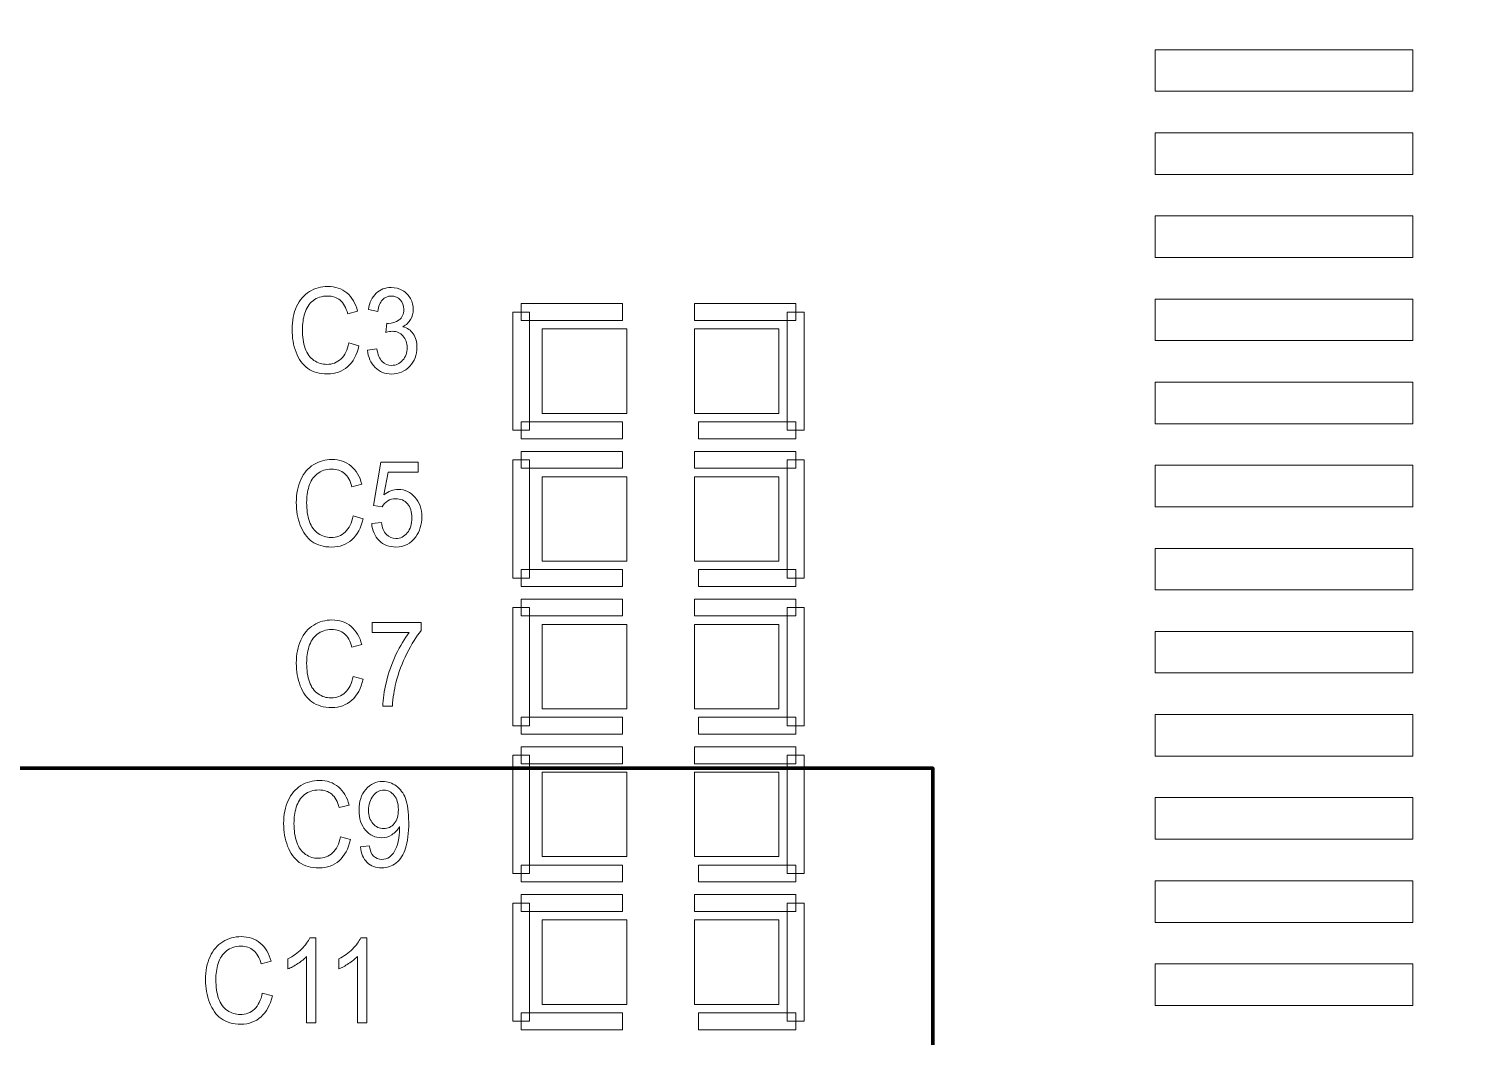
# Model space of a CAD drawing. Header units: millimetres. Extents: x -90 to 99, y -65 to 67.
# Drawn here: x 10.52 to 19.22, y -8.39 to -2.33 of the extents above; entities that cross this region are included whole.
import ezdxf

# ---------------------------------------------------------------- set-up
doc = ezdxf.new("R2010")
doc.units = ezdxf.units.MM
doc.header["$MEASUREMENT"] = 0
for name, color, linetype in [('BG_OUTLINE', 7, 'Continuous'), ('BG_SILKSCREEN_TOP', 7, 'Continuous'), ('PG_SILKSCREEN_TOP', 7, 'Continuous'), ('PIN_TOP', 7, 'Continuous'), ('RD_SILKSCREEN_TOP', 7, 'Continuous')]:
    doc.layers.add(name, color=color, linetype=linetype)

msp = doc.modelspace()

# ---------------------------------------------------------------- linework, layer by layer
at = {"layer": 'BG_OUTLINE', "color": 3, "lineweight": 9}
msp.add_open_spline([(-71.7269, -61.8795), (-71.7269, -61.8795), (-71.7343, 42.2681), (-71.7343, 42.2681), (-71.7343, 42.2681), (-71.7348, 43.0066), (-71.4419, 43.715), (-70.92, 44.2375), (-70.92, 44.2375), (-70.3982, 44.76), (-69.6866, 45.0538), (-68.9482, 45.0543), (-68.9482, 45.0543), (-68.9482, 45.0543), (75.2046, 45.0543), (75.2046, 45.0543), (75.2046, 45.0543), (76.8319, 45.0552), (78.1763, 43.7805), (78.2661, 42.1556), (78.2661, 42.1556), (78.2661, 42.1556), (78.2661, 31.2814), (78.2661, 31.2814), (78.2661, 31.2814), (78.2661, 31.2814), (72.2646, 31.2814), (72.2646, 31.2814), (72.2646, 31.2814), (72.2646, 31.2814), (72.2646, 26.9814), (72.2646, 26.9814), (72.2646, 26.9814), (72.2646, 26.9814), (78.2661, 26.9814), (78.2661, 26.9814), (78.2661, 26.9814), (78.2661, 26.9814), (78.2661, 18.6553), (78.2661, 18.6553), (78.2661, 18.6553), (78.2661, 18.6553), (72.2496, 18.6553), (72.2496, 18.6553), (72.2496, 18.6553), (72.2496, 18.6553), (72.2496, 14.3553), (72.2496, 14.3553), (72.2496, 14.3553), (72.2496, 14.3553), (78.2661, 14.3553), (78.2661, 14.3553), (78.2661, 14.3553), (78.2661, 14.3553), (78.2661, 9.255), (78.2661, 9.255), (78.2661, 9.255), (78.2661, 9.255), (72.2648, 9.255), (72.2648, 9.255), (72.2648, 9.255), (72.2648, 9.255), (72.2648, 4.955), (72.2648, 4.955), (72.2648, 4.955), (72.2648, 4.955), (78.2661, 4.955), (78.2661, 4.955), (78.2661, 4.955), (78.2661, 4.955), (78.2661, -3.3762), (78.2661, -3.3762), (78.2661, -3.3762), (78.2661, -3.3762), (72.2445, -3.3762), (72.2445, -3.3762), (72.2445, -3.3762), (72.2445, -3.3762), (72.2445, -7.6762), (72.2445, -7.6762), (72.2445, -7.6762), (72.2445, -7.6762), (78.2661, -7.6762), (78.2661, -7.6762), (78.2661, -7.6762), (78.2661, -7.6762), (78.2661, -12.7615), (78.2661, -12.7615), (78.2661, -12.7615), (78.2661, -12.7615), (72.2651, -12.7615), (72.2651, -12.7615), (72.2651, -12.7615), (72.2651, -12.7615), (72.2651, -17.0615), (72.2651, -17.0615), (72.2651, -17.0615), (72.2651, -17.0615), (78.2661, -17.0615), (78.2661, -17.0615), (78.2661, -17.0615), (78.2661, -17.0615), (78.2661, -25.4097), (78.2661, -25.4097), (78.2661, -25.4097), (78.2661, -25.4097), (72.2656, -25.4097), (72.2656, -25.4097), (72.2656, -25.4097), (72.2656, -25.4097), (72.2656, -29.7097), (72.2656, -29.7097), (72.2656, -29.7097), (72.2656, -29.7097), (78.2661, -29.7097), (78.2661, -29.7097), (78.2661, -29.7097), (78.2661, -29.7097), (78.2661, -34.793), (78.2661, -34.793), (78.2661, -34.793), (78.2661, -34.793), (72.2679, -34.793), (72.2679, -34.793), (72.2679, -34.793), (72.2679, -34.793), (72.2679, -39.0929), (72.2679, -39.0929), (72.2679, -39.0929), (72.2679, -39.0929), (78.2661, -39.0929), (78.2661, -39.0929), (78.2661, -39.0929), (78.2661, -39.0929), (78.2661, -47.4269), (78.2661, -47.4269), (78.2661, -47.4269), (78.2661, -47.4269), (72.2679, -47.4269), (72.2679, -47.4269), (72.2679, -47.4269), (72.2679, -47.4269), (72.2679, -51.7269), (72.2679, -51.7269), (72.2679, -51.7269), (72.2679, -51.7269), (78.2661, -51.7269), (78.2661, -51.7269), (78.2661, -51.7269), (78.2661, -51.7269), (78.2661, -51.8138), (78.2661, -51.8138), (78.2661, -51.8138), (78.2661, -51.8138), (78.2656, -61.8468), (78.2656, -61.8468), (78.2656, -61.8468), (78.2661, -62.6669), (77.9407, -63.4536), (77.3612, -64.0339), (77.3612, -64.0339), (76.7817, -64.6142), (75.9915, -64.9405), (75.1713, -64.941), (75.1713, -64.941), (75.1713, -64.941), (-68.6609, -64.9456), (-68.6609, -64.9456), (-68.6609, -64.9456), (-69.4735, -64.9461), (-70.2531, -64.6237), (-70.8281, -64.0495), (-70.8281, -64.0495), (-71.4031, -63.4752), (-71.7264, -62.6922), (-71.7269, -61.8795)], degree=3, knots=[0, 0, 0, 0, 0.022727, 0.022727, 0.022727, 0.022727, 0.045455, 0.045455, 0.045455, 0.045455, 0.068182, 0.068182, 0.068182, 0.068182, 0.090909, 0.090909, 0.090909, 0.090909, 0.113636, 0.113636, 0.113636, 0.113636, 0.136364, 0.136364, 0.136364, 0.136364, 0.159091, 0.159091, 0.159091, 0.159091, 0.181818, 0.181818, 0.181818, 0.181818, 0.204545, 0.204545, 0.204545, 0.204545, 0.227273, 0.227273, 0.227273, 0.227273, 0.25, 0.25, 0.25, 0.25, 0.272727, 0.272727, 0.272727, 0.272727, 0.295455, 0.295455, 0.295455, 0.295455, 0.318182, 0.318182, 0.318182, 0.318182, 0.340909, 0.340909, 0.340909, 0.340909, 0.363636, 0.363636, 0.363636, 0.363636, 0.386364, 0.386364, 0.386364, 0.386364, 0.409091, 0.409091, 0.409091, 0.409091, 0.431818, 0.431818, 0.431818, 0.431818, 0.454545, 0.454545, 0.454545, 0.454545, 0.477273, 0.477273, 0.477273, 0.477273, 0.5, 0.5, 0.5, 0.5, 0.522727, 0.522727, 0.522727, 0.522727, 0.545455, 0.545455, 0.545455, 0.545455, 0.568182, 0.568182, 0.568182, 0.568182, 0.590909, 0.590909, 0.590909, 0.590909, 0.613636, 0.613636, 0.613636, 0.613636, 0.636364, 0.636364, 0.636364, 0.636364, 0.659091, 0.659091, 0.659091, 0.659091, 0.681818, 0.681818, 0.681818, 0.681818, 0.704545, 0.704545, 0.704545, 0.704545, 0.727273, 0.727273, 0.727273, 0.727273, 0.75, 0.75, 0.75, 0.75, 0.772727, 0.772727, 0.772727, 0.772727, 0.795455, 0.795455, 0.795455, 0.795455, 0.818182, 0.818182, 0.818182, 0.818182, 0.840909, 0.840909, 0.840909, 0.840909, 0.863636, 0.863636, 0.863636, 0.863636, 0.886364, 0.886364, 0.886364, 0.886364, 0.909091, 0.909091, 0.909091, 0.909091, 0.931818, 0.931818, 0.931818, 0.931818, 0.954545, 0.954545, 0.954545, 0.954545, 0.977273, 0.977273, 0.977273, 0.977273, 1, 1, 1, 1], dxfattribs=at)
at = {"layer": 'BG_SILKSCREEN_TOP', "color": 250, "lineweight": 80}
msp.add_open_spline([(-6.7997, -29.6506), (-6.7997, -29.6506), (15.9586, -29.6506), (15.9586, -29.6506), (15.9586, -29.6506), (15.9586, -29.6506), (15.9586, -6.7808), (15.9586, -6.7808), (15.9586, -6.7808), (15.9586, -6.7808), (-6.7997, -6.7808), (-6.7997, -6.7808), (-6.7997, -6.7808), (-6.7997, -6.7808), (-6.7997, -29.6506), (-6.7997, -29.6506), (-6.7997, -29.6506), (-6.7997, -29.6506), (-6.7997, -29.6506), (-6.7997, -29.6506)], degree=3, knots=[0, 0, 0, 0, 0.2, 0.2, 0.2, 0.2, 0.4, 0.4, 0.4, 0.4, 0.6, 0.6, 0.6, 0.6, 0.8, 0.8, 0.8, 0.8, 1, 1, 1, 1], dxfattribs=at)
at = {"layer": 'PG_SILKSCREEN_TOP', "color": 6, "lineweight": 9}
for points in [[(13.4826, -4.0872), (13.4826, -4.0872), (13.4826, -3.9856), (13.4826, -3.9856), (13.4826, -3.9856), (13.4826, -3.9856), (14.0922, -3.9856), (14.0922, -3.9856), (14.0922, -3.9856), (14.0922, -3.9856), (14.0922, -4.0872), (14.0922, -4.0872), (14.0922, -4.0872), (14.0922, -4.0872), (13.4826, -4.0872), (13.4826, -4.0872)], [(14.524, -4.0872), (14.524, -4.0872), (14.524, -3.9856), (14.524, -3.9856), (14.524, -3.9856), (14.524, -3.9856), (15.1336, -3.9856), (15.1336, -3.9856), (15.1336, -3.9856), (15.1336, -3.9856), (15.1336, -4.0872), (15.1336, -4.0872), (15.1336, -4.0872), (15.1336, -4.0872), (14.524, -4.0872), (14.524, -4.0872)], [(13.4318, -4.0364), (13.4318, -4.0364), (13.5334, -4.0364), (13.5334, -4.0364), (13.5334, -4.0364), (13.5334, -4.0364), (13.5334, -4.7476), (13.5334, -4.7476), (13.5334, -4.7476), (13.5334, -4.7476), (13.4318, -4.7476), (13.4318, -4.7476), (13.4318, -4.7476), (13.4318, -4.7476), (13.4318, -4.0364), (13.4318, -4.0364)], [(15.0828, -4.0364), (15.0828, -4.0364), (15.1844, -4.0364), (15.1844, -4.0364), (15.1844, -4.0364), (15.1844, -4.0364), (15.1844, -4.7476), (15.1844, -4.7476), (15.1844, -4.7476), (15.1844, -4.7476), (15.0828, -4.7476), (15.0828, -4.7476), (15.0828, -4.7476), (15.0828, -4.7476), (15.0828, -4.0364), (15.0828, -4.0364)], [(13.4826, -4.7984), (13.4826, -4.7984), (13.4826, -4.6968), (13.4826, -4.6968), (13.4826, -4.6968), (13.4826, -4.6968), (14.0922, -4.6968), (14.0922, -4.6968), (14.0922, -4.6968), (14.0922, -4.6968), (14.0922, -4.7984), (14.0922, -4.7984), (14.0922, -4.7984), (14.0922, -4.7984), (13.4826, -4.7984), (13.4826, -4.7984)], [(15.1336, -4.6968), (15.1336, -4.6968), (15.1336, -4.7984), (15.1336, -4.7984), (15.1336, -4.7984), (15.1336, -4.7984), (14.5494, -4.7984), (14.5494, -4.7984), (14.5494, -4.7984), (14.5494, -4.7984), (14.5494, -4.6968), (14.5494, -4.6968), (14.5494, -4.6968), (14.5494, -4.6968), (15.1336, -4.6968), (15.1336, -4.6968)], [(13.4318, -4.9254), (13.4318, -4.9254), (13.5334, -4.9254), (13.5334, -4.9254), (13.5334, -4.9254), (13.5334, -4.9254), (13.5334, -5.6366), (13.5334, -5.6366), (13.5334, -5.6366), (13.5334, -5.6366), (13.4318, -5.6366), (13.4318, -5.6366), (13.4318, -5.6366), (13.4318, -5.6366), (13.4318, -4.9254), (13.4318, -4.9254)], [(13.4826, -4.9762), (13.4826, -4.9762), (13.4826, -4.8746), (13.4826, -4.8746), (13.4826, -4.8746), (13.4826, -4.8746), (14.0922, -4.8746), (14.0922, -4.8746), (14.0922, -4.8746), (14.0922, -4.8746), (14.0922, -4.9762), (14.0922, -4.9762), (14.0922, -4.9762), (14.0922, -4.9762), (13.4826, -4.9762), (13.4826, -4.9762)], [(14.524, -4.9762), (14.524, -4.9762), (14.524, -4.8746), (14.524, -4.8746), (14.524, -4.8746), (14.524, -4.8746), (15.1336, -4.8746), (15.1336, -4.8746), (15.1336, -4.8746), (15.1336, -4.8746), (15.1336, -4.9762), (15.1336, -4.9762), (15.1336, -4.9762), (15.1336, -4.9762), (14.524, -4.9762), (14.524, -4.9762)], [(15.0828, -4.9254), (15.0828, -4.9254), (15.1844, -4.9254), (15.1844, -4.9254), (15.1844, -4.9254), (15.1844, -4.9254), (15.1844, -5.6366), (15.1844, -5.6366), (15.1844, -5.6366), (15.1844, -5.6366), (15.0828, -5.6366), (15.0828, -5.6366), (15.0828, -5.6366), (15.0828, -5.6366), (15.0828, -4.9254), (15.0828, -4.9254)], [(13.4826, -5.6874), (13.4826, -5.6874), (13.4826, -5.5858), (13.4826, -5.5858), (13.4826, -5.5858), (13.4826, -5.5858), (14.0922, -5.5858), (14.0922, -5.5858), (14.0922, -5.5858), (14.0922, -5.5858), (14.0922, -5.6874), (14.0922, -5.6874), (14.0922, -5.6874), (14.0922, -5.6874), (13.4826, -5.6874), (13.4826, -5.6874)], [(15.1336, -5.5858), (15.1336, -5.5858), (15.1336, -5.6874), (15.1336, -5.6874), (15.1336, -5.6874), (15.1336, -5.6874), (14.5494, -5.6874), (14.5494, -5.6874), (14.5494, -5.6874), (14.5494, -5.6874), (14.5494, -5.5858), (14.5494, -5.5858), (14.5494, -5.5858), (14.5494, -5.5858), (15.1336, -5.5858), (15.1336, -5.5858)], [(13.4318, -5.8144), (13.4318, -5.8144), (13.5334, -5.8144), (13.5334, -5.8144), (13.5334, -5.8144), (13.5334, -5.8144), (13.5334, -6.5256), (13.5334, -6.5256), (13.5334, -6.5256), (13.5334, -6.5256), (13.4318, -6.5256), (13.4318, -6.5256), (13.4318, -6.5256), (13.4318, -6.5256), (13.4318, -5.8144), (13.4318, -5.8144)], [(13.4826, -5.8652), (13.4826, -5.8652), (13.4826, -5.7636), (13.4826, -5.7636), (13.4826, -5.7636), (13.4826, -5.7636), (14.0922, -5.7636), (14.0922, -5.7636), (14.0922, -5.7636), (14.0922, -5.7636), (14.0922, -5.8652), (14.0922, -5.8652), (14.0922, -5.8652), (14.0922, -5.8652), (13.4826, -5.8652), (13.4826, -5.8652)], [(14.524, -5.8652), (14.524, -5.8652), (14.524, -5.7636), (14.524, -5.7636), (14.524, -5.7636), (14.524, -5.7636), (15.1336, -5.7636), (15.1336, -5.7636), (15.1336, -5.7636), (15.1336, -5.7636), (15.1336, -5.8652), (15.1336, -5.8652), (15.1336, -5.8652), (15.1336, -5.8652), (14.524, -5.8652), (14.524, -5.8652)], [(15.0828, -5.8144), (15.0828, -5.8144), (15.1844, -5.8144), (15.1844, -5.8144), (15.1844, -5.8144), (15.1844, -5.8144), (15.1844, -6.5256), (15.1844, -6.5256), (15.1844, -6.5256), (15.1844, -6.5256), (15.0828, -6.5256), (15.0828, -6.5256), (15.0828, -6.5256), (15.0828, -6.5256), (15.0828, -5.8144), (15.0828, -5.8144)], [(13.4826, -6.5764), (13.4826, -6.5764), (13.4826, -6.4748), (13.4826, -6.4748), (13.4826, -6.4748), (13.4826, -6.4748), (14.0922, -6.4748), (14.0922, -6.4748), (14.0922, -6.4748), (14.0922, -6.4748), (14.0922, -6.5764), (14.0922, -6.5764), (14.0922, -6.5764), (14.0922, -6.5764), (13.4826, -6.5764), (13.4826, -6.5764)], [(15.1336, -6.4748), (15.1336, -6.4748), (15.1336, -6.5764), (15.1336, -6.5764), (15.1336, -6.5764), (15.1336, -6.5764), (14.5494, -6.5764), (14.5494, -6.5764), (14.5494, -6.5764), (14.5494, -6.5764), (14.5494, -6.4748), (14.5494, -6.4748), (14.5494, -6.4748), (14.5494, -6.4748), (15.1336, -6.4748), (15.1336, -6.4748)], [(13.4826, -6.7542), (13.4826, -6.7542), (13.4826, -6.6526), (13.4826, -6.6526), (13.4826, -6.6526), (13.4826, -6.6526), (14.0922, -6.6526), (14.0922, -6.6526), (14.0922, -6.6526), (14.0922, -6.6526), (14.0922, -6.7542), (14.0922, -6.7542), (14.0922, -6.7542), (14.0922, -6.7542), (13.4826, -6.7542), (13.4826, -6.7542)], [(14.524, -6.7542), (14.524, -6.7542), (14.524, -6.6526), (14.524, -6.6526), (14.524, -6.6526), (14.524, -6.6526), (15.1336, -6.6526), (15.1336, -6.6526), (15.1336, -6.6526), (15.1336, -6.6526), (15.1336, -6.7542), (15.1336, -6.7542), (15.1336, -6.7542), (15.1336, -6.7542), (14.524, -6.7542), (14.524, -6.7542)], [(13.4318, -6.7034), (13.4318, -6.7034), (13.5334, -6.7034), (13.5334, -6.7034), (13.5334, -6.7034), (13.5334, -6.7034), (13.5334, -7.4146), (13.5334, -7.4146), (13.5334, -7.4146), (13.5334, -7.4146), (13.4318, -7.4146), (13.4318, -7.4146), (13.4318, -7.4146), (13.4318, -7.4146), (13.4318, -6.7034), (13.4318, -6.7034)], [(15.0828, -6.7034), (15.0828, -6.7034), (15.1844, -6.7034), (15.1844, -6.7034), (15.1844, -6.7034), (15.1844, -6.7034), (15.1844, -7.4146), (15.1844, -7.4146), (15.1844, -7.4146), (15.1844, -7.4146), (15.0828, -7.4146), (15.0828, -7.4146), (15.0828, -7.4146), (15.0828, -7.4146), (15.0828, -6.7034), (15.0828, -6.7034)], [(13.4826, -7.4654), (13.4826, -7.4654), (13.4826, -7.3638), (13.4826, -7.3638), (13.4826, -7.3638), (13.4826, -7.3638), (14.0922, -7.3638), (14.0922, -7.3638), (14.0922, -7.3638), (14.0922, -7.3638), (14.0922, -7.4654), (14.0922, -7.4654), (14.0922, -7.4654), (14.0922, -7.4654), (13.4826, -7.4654), (13.4826, -7.4654)], [(15.1336, -7.3638), (15.1336, -7.3638), (15.1336, -7.4654), (15.1336, -7.4654), (15.1336, -7.4654), (15.1336, -7.4654), (14.5494, -7.4654), (14.5494, -7.4654), (14.5494, -7.4654), (14.5494, -7.4654), (14.5494, -7.3638), (14.5494, -7.3638), (14.5494, -7.3638), (14.5494, -7.3638), (15.1336, -7.3638), (15.1336, -7.3638)], [(13.4826, -7.6432), (13.4826, -7.6432), (13.4826, -7.5416), (13.4826, -7.5416), (13.4826, -7.5416), (13.4826, -7.5416), (14.0922, -7.5416), (14.0922, -7.5416), (14.0922, -7.5416), (14.0922, -7.5416), (14.0922, -7.6432), (14.0922, -7.6432), (14.0922, -7.6432), (14.0922, -7.6432), (13.4826, -7.6432), (13.4826, -7.6432)], [(14.524, -7.6432), (14.524, -7.6432), (14.524, -7.5416), (14.524, -7.5416), (14.524, -7.5416), (14.524, -7.5416), (15.1336, -7.5416), (15.1336, -7.5416), (15.1336, -7.5416), (15.1336, -7.5416), (15.1336, -7.6432), (15.1336, -7.6432), (15.1336, -7.6432), (15.1336, -7.6432), (14.524, -7.6432), (14.524, -7.6432)], [(13.4318, -7.5924), (13.4318, -7.5924), (13.5334, -7.5924), (13.5334, -7.5924), (13.5334, -7.5924), (13.5334, -7.5924), (13.5334, -8.3036), (13.5334, -8.3036), (13.5334, -8.3036), (13.5334, -8.3036), (13.4318, -8.3036), (13.4318, -8.3036), (13.4318, -8.3036), (13.4318, -8.3036), (13.4318, -7.5924), (13.4318, -7.5924)], [(15.0828, -7.5924), (15.0828, -7.5924), (15.1844, -7.5924), (15.1844, -7.5924), (15.1844, -7.5924), (15.1844, -7.5924), (15.1844, -8.3036), (15.1844, -8.3036), (15.1844, -8.3036), (15.1844, -8.3036), (15.0828, -8.3036), (15.0828, -8.3036), (15.0828, -8.3036), (15.0828, -8.3036), (15.0828, -7.5924), (15.0828, -7.5924)], [(13.4826, -8.3544), (13.4826, -8.3544), (13.4826, -8.2528), (13.4826, -8.2528), (13.4826, -8.2528), (13.4826, -8.2528), (14.0922, -8.2528), (14.0922, -8.2528), (14.0922, -8.2528), (14.0922, -8.2528), (14.0922, -8.3544), (14.0922, -8.3544), (14.0922, -8.3544), (14.0922, -8.3544), (13.4826, -8.3544), (13.4826, -8.3544)], [(15.1336, -8.2528), (15.1336, -8.2528), (15.1336, -8.3544), (15.1336, -8.3544), (15.1336, -8.3544), (15.1336, -8.3544), (14.5494, -8.3544), (14.5494, -8.3544), (14.5494, -8.3544), (14.5494, -8.3544), (14.5494, -8.2528), (14.5494, -8.2528), (14.5494, -8.2528), (14.5494, -8.2528), (15.1336, -8.2528), (15.1336, -8.2528)]]:
    msp.add_open_spline(points, degree=3, knots=[0, 0, 0, 0, 0.25, 0.25, 0.25, 0.25, 0.5, 0.5, 0.5, 0.5, 0.75, 0.75, 0.75, 0.75, 1, 1, 1, 1], dxfattribs=at)
at = {"layer": 'PIN_TOP', "lineweight": 9}
for points in [[(17.2962, -2.4583), (17.2962, -2.4583), (18.8461, -2.4583), (18.8461, -2.4583), (18.8461, -2.4583), (18.8461, -2.4583), (18.8461, -2.7082), (18.8461, -2.7082), (18.8461, -2.7082), (18.8461, -2.7082), (17.2962, -2.7082), (17.2962, -2.7082), (17.2962, -2.7082), (17.2962, -2.7082), (17.2962, -2.4583), (17.2962, -2.4583)], [(17.2962, -2.9581), (17.2962, -2.9581), (18.8461, -2.9581), (18.8461, -2.9581), (18.8461, -2.9581), (18.8461, -2.9581), (18.8461, -3.2081), (18.8461, -3.2081), (18.8461, -3.2081), (18.8461, -3.2081), (17.2962, -3.2081), (17.2962, -3.2081), (17.2962, -3.2081), (17.2962, -3.2081), (17.2962, -2.9581), (17.2962, -2.9581)], [(17.2962, -3.4583), (17.2962, -3.4583), (18.8461, -3.4583), (18.8461, -3.4583), (18.8461, -3.4583), (18.8461, -3.4583), (18.8461, -3.7082), (18.8461, -3.7082), (18.8461, -3.7082), (18.8461, -3.7082), (17.2962, -3.7082), (17.2962, -3.7082), (17.2962, -3.7082), (17.2962, -3.7082), (17.2962, -3.4583), (17.2962, -3.4583)], [(17.2962, -3.9581), (17.2962, -3.9581), (18.8461, -3.9581), (18.8461, -3.9581), (18.8461, -3.9581), (18.8461, -3.9581), (18.8461, -4.2081), (18.8461, -4.2081), (18.8461, -4.2081), (18.8461, -4.2081), (17.2962, -4.2081), (17.2962, -4.2081), (17.2962, -4.2081), (17.2962, -4.2081), (17.2962, -3.9581), (17.2962, -3.9581)], [(13.6096, -4.646), (13.6096, -4.646), (13.6096, -4.138), (13.6096, -4.138), (13.6096, -4.138), (13.6096, -4.138), (14.1176, -4.138), (14.1176, -4.138), (14.1176, -4.138), (14.1176, -4.138), (14.1176, -4.646), (14.1176, -4.646), (14.1176, -4.646), (14.1176, -4.646), (13.6096, -4.646), (13.6096, -4.646)], [(14.524, -4.646), (14.524, -4.646), (14.524, -4.138), (14.524, -4.138), (14.524, -4.138), (14.524, -4.138), (15.032, -4.138), (15.032, -4.138), (15.032, -4.138), (15.032, -4.138), (15.032, -4.646), (15.032, -4.646), (15.032, -4.646), (15.032, -4.646), (14.524, -4.646), (14.524, -4.646)], [(17.2962, -4.4583), (17.2962, -4.4583), (18.8461, -4.4583), (18.8461, -4.4583), (18.8461, -4.4583), (18.8461, -4.4583), (18.8461, -4.7082), (18.8461, -4.7082), (18.8461, -4.7082), (18.8461, -4.7082), (17.2962, -4.7082), (17.2962, -4.7082), (17.2962, -4.7082), (17.2962, -4.7082), (17.2962, -4.4583), (17.2962, -4.4583)], [(13.6096, -5.535), (13.6096, -5.535), (13.6096, -5.027), (13.6096, -5.027), (13.6096, -5.027), (13.6096, -5.027), (14.1176, -5.027), (14.1176, -5.027), (14.1176, -5.027), (14.1176, -5.027), (14.1176, -5.535), (14.1176, -5.535), (14.1176, -5.535), (14.1176, -5.535), (13.6096, -5.535), (13.6096, -5.535)], [(14.524, -5.535), (14.524, -5.535), (14.524, -5.027), (14.524, -5.027), (14.524, -5.027), (14.524, -5.027), (15.032, -5.027), (15.032, -5.027), (15.032, -5.027), (15.032, -5.027), (15.032, -5.535), (15.032, -5.535), (15.032, -5.535), (15.032, -5.535), (14.524, -5.535), (14.524, -5.535)], [(17.2962, -4.9581), (17.2962, -4.9581), (18.8461, -4.9581), (18.8461, -4.9581), (18.8461, -4.9581), (18.8461, -4.9581), (18.8461, -5.2081), (18.8461, -5.2081), (18.8461, -5.2081), (18.8461, -5.2081), (17.2962, -5.2081), (17.2962, -5.2081), (17.2962, -5.2081), (17.2962, -5.2081), (17.2962, -4.9581), (17.2962, -4.9581)], [(17.2962, -5.4583), (17.2962, -5.4583), (18.8461, -5.4583), (18.8461, -5.4583), (18.8461, -5.4583), (18.8461, -5.4583), (18.8461, -5.7082), (18.8461, -5.7082), (18.8461, -5.7082), (18.8461, -5.7082), (17.2962, -5.7082), (17.2962, -5.7082), (17.2962, -5.7082), (17.2962, -5.7082), (17.2962, -5.4583), (17.2962, -5.4583)], [(13.6096, -6.424), (13.6096, -6.424), (13.6096, -5.916), (13.6096, -5.916), (13.6096, -5.916), (13.6096, -5.916), (14.1176, -5.916), (14.1176, -5.916), (14.1176, -5.916), (14.1176, -5.916), (14.1176, -6.424), (14.1176, -6.424), (14.1176, -6.424), (14.1176, -6.424), (13.6096, -6.424), (13.6096, -6.424)], [(14.524, -6.424), (14.524, -6.424), (14.524, -5.916), (14.524, -5.916), (14.524, -5.916), (14.524, -5.916), (15.032, -5.916), (15.032, -5.916), (15.032, -5.916), (15.032, -5.916), (15.032, -6.424), (15.032, -6.424), (15.032, -6.424), (15.032, -6.424), (14.524, -6.424), (14.524, -6.424)], [(17.2962, -5.9581), (17.2962, -5.9581), (18.8461, -5.9581), (18.8461, -5.9581), (18.8461, -5.9581), (18.8461, -5.9581), (18.8461, -6.2081), (18.8461, -6.2081), (18.8461, -6.2081), (18.8461, -6.2081), (17.2962, -6.2081), (17.2962, -6.2081), (17.2962, -6.2081), (17.2962, -6.2081), (17.2962, -5.9581), (17.2962, -5.9581)], [(17.2962, -6.4583), (17.2962, -6.4583), (18.8461, -6.4583), (18.8461, -6.4583), (18.8461, -6.4583), (18.8461, -6.4583), (18.8461, -6.7082), (18.8461, -6.7082), (18.8461, -6.7082), (18.8461, -6.7082), (17.2962, -6.7082), (17.2962, -6.7082), (17.2962, -6.7082), (17.2962, -6.7082), (17.2962, -6.4583), (17.2962, -6.4583)], [(13.6096, -7.313), (13.6096, -7.313), (13.6096, -6.805), (13.6096, -6.805), (13.6096, -6.805), (13.6096, -6.805), (14.1176, -6.805), (14.1176, -6.805), (14.1176, -6.805), (14.1176, -6.805), (14.1176, -7.313), (14.1176, -7.313), (14.1176, -7.313), (14.1176, -7.313), (13.6096, -7.313), (13.6096, -7.313)], [(14.524, -7.313), (14.524, -7.313), (14.524, -6.805), (14.524, -6.805), (14.524, -6.805), (14.524, -6.805), (15.032, -6.805), (15.032, -6.805), (15.032, -6.805), (15.032, -6.805), (15.032, -7.313), (15.032, -7.313), (15.032, -7.313), (15.032, -7.313), (14.524, -7.313), (14.524, -7.313)], [(17.2962, -6.9581), (17.2962, -6.9581), (18.8461, -6.9581), (18.8461, -6.9581), (18.8461, -6.9581), (18.8461, -6.9581), (18.8461, -7.2081), (18.8461, -7.2081), (18.8461, -7.2081), (18.8461, -7.2081), (17.2962, -7.2081), (17.2962, -7.2081), (17.2962, -7.2081), (17.2962, -7.2081), (17.2962, -6.9581), (17.2962, -6.9581)], [(17.2962, -7.4583), (17.2962, -7.4583), (18.8461, -7.4583), (18.8461, -7.4583), (18.8461, -7.4583), (18.8461, -7.4583), (18.8461, -7.7082), (18.8461, -7.7082), (18.8461, -7.7082), (18.8461, -7.7082), (17.2962, -7.7082), (17.2962, -7.7082), (17.2962, -7.7082), (17.2962, -7.7082), (17.2962, -7.4583), (17.2962, -7.4583)], [(13.6096, -8.202), (13.6096, -8.202), (13.6096, -7.694), (13.6096, -7.694), (13.6096, -7.694), (13.6096, -7.694), (14.1176, -7.694), (14.1176, -7.694), (14.1176, -7.694), (14.1176, -7.694), (14.1176, -8.202), (14.1176, -8.202), (14.1176, -8.202), (14.1176, -8.202), (13.6096, -8.202), (13.6096, -8.202)], [(14.524, -8.202), (14.524, -8.202), (14.524, -7.694), (14.524, -7.694), (14.524, -7.694), (14.524, -7.694), (15.032, -7.694), (15.032, -7.694), (15.032, -7.694), (15.032, -7.694), (15.032, -8.202), (15.032, -8.202), (15.032, -8.202), (15.032, -8.202), (14.524, -8.202), (14.524, -8.202)], [(17.2962, -7.9581), (17.2962, -7.9581), (18.8461, -7.9581), (18.8461, -7.9581), (18.8461, -7.9581), (18.8461, -7.9581), (18.8461, -8.2081), (18.8461, -8.2081), (18.8461, -8.2081), (18.8461, -8.2081), (17.2962, -8.2081), (17.2962, -8.2081), (17.2962, -8.2081), (17.2962, -8.2081), (17.2962, -7.9581), (17.2962, -7.9581)]]:
    msp.add_open_spline(points, degree=3, knots=[0, 0, 0, 0, 0.25, 0.25, 0.25, 0.25, 0.5, 0.5, 0.5, 0.5, 0.75, 0.75, 0.75, 0.75, 1, 1, 1, 1], dxfattribs=at)
at = {"layer": 'RD_SILKSCREEN_TOP', "color": 8, "lineweight": 9}
for points, knots in [([(12.4462, -4.2218), (12.4462, -4.2218), (12.5064, -4.2389), (12.5064, -4.2389), (12.5064, -4.2389), (12.4938, -4.2941), (12.471, -4.3363), (12.4383, -4.3655), (12.4383, -4.3655), (12.4056, -4.3945), (12.3655, -4.409), (12.3181, -4.409), (12.3181, -4.409), (12.2691, -4.409), (12.2293, -4.3978), (12.1986, -4.3755), (12.1986, -4.3755), (12.1679, -4.3531), (12.1445, -4.3208), (12.1285, -4.2784), (12.1285, -4.2784), (12.1125, -4.236), (12.1045, -4.1905), (12.1045, -4.1419), (12.1045, -4.1419), (12.1045, -4.0889), (12.1135, -4.0427), (12.1316, -4.0032), (12.1316, -4.0032), (12.1498, -3.9637), (12.1755, -3.9338), (12.2089, -3.9132), (12.2089, -3.9132), (12.2423, -3.8927), (12.279, -3.8825), (12.3191, -3.8825), (12.3191, -3.8825), (12.3646, -3.8825), (12.4028, -3.8955), (12.4338, -3.9214), (12.4338, -3.9214), (12.4648, -3.9474), (12.4864, -3.9838), (12.4985, -4.0308), (12.4985, -4.0308), (12.4985, -4.0308), (12.4394, -4.0465), (12.4394, -4.0465), (12.4394, -4.0465), (12.4288, -4.0094), (12.4136, -3.9825), (12.3934, -3.9655), (12.3934, -3.9655), (12.3734, -3.9486), (12.3483, -3.9402), (12.3178, -3.9402), (12.3178, -3.9402), (12.2829, -3.9402), (12.2538, -3.9495), (12.2303, -3.9682), (12.2303, -3.9682), (12.2067, -3.9871), (12.1903, -4.0122), (12.1808, -4.0439), (12.1808, -4.0439), (12.1713, -4.0754), (12.1666, -4.108), (12.1666, -4.1415), (12.1666, -4.1415), (12.1666, -4.1849), (12.1722, -4.2226), (12.1833, -4.255), (12.1833, -4.255), (12.1947, -4.2872), (12.2122, -4.3114), (12.236, -4.3274), (12.236, -4.3274), (12.2598, -4.3434), (12.2855, -4.3513), (12.3133, -4.3513), (12.3133, -4.3513), (12.3469, -4.3513), (12.3754, -4.3404), (12.3988, -4.3187), (12.3988, -4.3187), (12.4222, -4.2969), (12.4379, -4.2646), (12.4462, -4.2218)], [0, 0, 0, 0, 0.045455, 0.045455, 0.045455, 0.045455, 0.090909, 0.090909, 0.090909, 0.090909, 0.136364, 0.136364, 0.136364, 0.136364, 0.181818, 0.181818, 0.181818, 0.181818, 0.227273, 0.227273, 0.227273, 0.227273, 0.272727, 0.272727, 0.272727, 0.272727, 0.318182, 0.318182, 0.318182, 0.318182, 0.363636, 0.363636, 0.363636, 0.363636, 0.409091, 0.409091, 0.409091, 0.409091, 0.454545, 0.454545, 0.454545, 0.454545, 0.5, 0.5, 0.5, 0.5, 0.545455, 0.545455, 0.545455, 0.545455, 0.590909, 0.590909, 0.590909, 0.590909, 0.636364, 0.636364, 0.636364, 0.636364, 0.681818, 0.681818, 0.681818, 0.681818, 0.727273, 0.727273, 0.727273, 0.727273, 0.772727, 0.772727, 0.772727, 0.772727, 0.818182, 0.818182, 0.818182, 0.818182, 0.863636, 0.863636, 0.863636, 0.863636, 0.909091, 0.909091, 0.909091, 0.909091, 0.954545, 0.954545, 0.954545, 0.954545, 1, 1, 1, 1]), ([(12.5582, -4.2659), (12.5582, -4.2659), (12.6139, -4.2576), (12.6139, -4.2576), (12.6139, -4.2576), (12.6204, -4.293), (12.6313, -4.3185), (12.6467, -4.3342), (12.6467, -4.3342), (12.6621, -4.3498), (12.6809, -4.3576), (12.7029, -4.3576), (12.7029, -4.3576), (12.7292, -4.3576), (12.7514, -4.3474), (12.7695, -4.327), (12.7695, -4.327), (12.7875, -4.3067), (12.7966, -4.2814), (12.7966, -4.2513), (12.7966, -4.2513), (12.7966, -4.2226), (12.7883, -4.1989), (12.7715, -4.1803), (12.7715, -4.1803), (12.7547, -4.1617), (12.7335, -4.1523), (12.7076, -4.1523), (12.7076, -4.1523), (12.697, -4.1523), (12.6839, -4.1547), (12.6682, -4.1593), (12.6682, -4.1593), (12.6682, -4.1593), (12.6744, -4.1044), (12.6744, -4.1044), (12.6744, -4.1044), (12.6782, -4.1049), (12.6811, -4.1052), (12.6835, -4.1052), (12.6835, -4.1052), (12.7072, -4.1052), (12.7286, -4.0982), (12.7476, -4.0843), (12.7476, -4.0843), (12.7667, -4.0704), (12.7761, -4.049), (12.7761, -4.02), (12.7761, -4.02), (12.7761, -3.9972), (12.7692, -3.9781), (12.7553, -3.9631), (12.7553, -3.9631), (12.7415, -3.9481), (12.7236, -3.9405), (12.7017, -3.9405), (12.7017, -3.9405), (12.68, -3.9405), (12.6619, -3.9482), (12.6475, -3.9634), (12.6475, -3.9634), (12.633, -3.9787), (12.6236, -4.0017), (12.6195, -4.0323), (12.6195, -4.0323), (12.6195, -4.0323), (12.5638, -4.0211), (12.5638, -4.0211), (12.5638, -4.0211), (12.5705, -3.9792), (12.5861, -3.9467), (12.6102, -3.9237), (12.6102, -3.9237), (12.6344, -3.9007), (12.6645, -3.8891), (12.7005, -3.8891), (12.7005, -3.8891), (12.7252, -3.8891), (12.7481, -3.8951), (12.769, -3.907), (12.769, -3.907), (12.7898, -3.9189), (12.8058, -3.9352), (12.8169, -3.9558), (12.8169, -3.9558), (12.8279, -3.9764), (12.8336, -3.9982), (12.8336, -4.0215), (12.8336, -4.0215), (12.8336, -4.0434), (12.8283, -4.0634), (12.8177, -4.0816), (12.8177, -4.0816), (12.8071, -4.0996), (12.7915, -4.1139), (12.7709, -4.1246), (12.7709, -4.1246), (12.7977, -4.1315), (12.8186, -4.1459), (12.8336, -4.1679), (12.8336, -4.1679), (12.8484, -4.1897), (12.8558, -4.217), (12.8558, -4.2499), (12.8558, -4.2499), (12.8558, -4.2943), (12.8414, -4.332), (12.8124, -4.363), (12.8124, -4.363), (12.7835, -4.3939), (12.7469, -4.4093), (12.7027, -4.4093), (12.7027, -4.4093), (12.6627, -4.4093), (12.6296, -4.396), (12.6033, -4.3694), (12.6033, -4.3694), (12.5769, -4.3428), (12.5619, -4.3083), (12.5582, -4.2659)], [0, 0, 0, 0, 0.033333, 0.033333, 0.033333, 0.033333, 0.066667, 0.066667, 0.066667, 0.066667, 0.1, 0.1, 0.1, 0.1, 0.133333, 0.133333, 0.133333, 0.133333, 0.166667, 0.166667, 0.166667, 0.166667, 0.2, 0.2, 0.2, 0.2, 0.233333, 0.233333, 0.233333, 0.233333, 0.266667, 0.266667, 0.266667, 0.266667, 0.3, 0.3, 0.3, 0.3, 0.333333, 0.333333, 0.333333, 0.333333, 0.366667, 0.366667, 0.366667, 0.366667, 0.4, 0.4, 0.4, 0.4, 0.433333, 0.433333, 0.433333, 0.433333, 0.466667, 0.466667, 0.466667, 0.466667, 0.5, 0.5, 0.5, 0.5, 0.533333, 0.533333, 0.533333, 0.533333, 0.566667, 0.566667, 0.566667, 0.566667, 0.6, 0.6, 0.6, 0.6, 0.633333, 0.633333, 0.633333, 0.633333, 0.666667, 0.666667, 0.666667, 0.666667, 0.7, 0.7, 0.7, 0.7, 0.733333, 0.733333, 0.733333, 0.733333, 0.766667, 0.766667, 0.766667, 0.766667, 0.8, 0.8, 0.8, 0.8, 0.833333, 0.833333, 0.833333, 0.833333, 0.866667, 0.866667, 0.866667, 0.866667, 0.9, 0.9, 0.9, 0.9, 0.933333, 0.933333, 0.933333, 0.933333, 0.966667, 0.966667, 0.966667, 0.966667, 1, 1, 1, 1]), ([(12.4716, -5.2632), (12.4716, -5.2632), (12.5318, -5.2803), (12.5318, -5.2803), (12.5318, -5.2803), (12.5192, -5.3355), (12.4964, -5.3777), (12.4637, -5.4069), (12.4637, -5.4069), (12.431, -5.4359), (12.3909, -5.4504), (12.3435, -5.4504), (12.3435, -5.4504), (12.2945, -5.4504), (12.2547, -5.4392), (12.224, -5.4169), (12.224, -5.4169), (12.1933, -5.3945), (12.1699, -5.3622), (12.1539, -5.3198), (12.1539, -5.3198), (12.1379, -5.2774), (12.1299, -5.2319), (12.1299, -5.1833), (12.1299, -5.1833), (12.1299, -5.1303), (12.1389, -5.0841), (12.157, -5.0446), (12.157, -5.0446), (12.1752, -5.0051), (12.2009, -4.9752), (12.2343, -4.9546), (12.2343, -4.9546), (12.2677, -4.9341), (12.3044, -4.9239), (12.3445, -4.9239), (12.3445, -4.9239), (12.39, -4.9239), (12.4282, -4.9369), (12.4592, -4.9628), (12.4592, -4.9628), (12.4902, -4.9888), (12.5118, -5.0252), (12.5239, -5.0722), (12.5239, -5.0722), (12.5239, -5.0722), (12.4648, -5.0879), (12.4648, -5.0879), (12.4648, -5.0879), (12.4542, -5.0508), (12.439, -5.0239), (12.4188, -5.0069), (12.4188, -5.0069), (12.3988, -4.99), (12.3737, -4.9816), (12.3432, -4.9816), (12.3432, -4.9816), (12.3083, -4.9816), (12.2792, -4.9909), (12.2557, -5.0096), (12.2557, -5.0096), (12.2321, -5.0285), (12.2157, -5.0536), (12.2062, -5.0853), (12.2062, -5.0853), (12.1967, -5.1168), (12.192, -5.1494), (12.192, -5.1829), (12.192, -5.1829), (12.192, -5.2263), (12.1976, -5.264), (12.2087, -5.2964), (12.2087, -5.2964), (12.2201, -5.3286), (12.2376, -5.3528), (12.2614, -5.3688), (12.2614, -5.3688), (12.2852, -5.3848), (12.3109, -5.3927), (12.3387, -5.3927), (12.3387, -5.3927), (12.3723, -5.3927), (12.4008, -5.3818), (12.4242, -5.3601), (12.4242, -5.3601), (12.4476, -5.3383), (12.4633, -5.306), (12.4716, -5.2632)], [0, 0, 0, 0, 0.045455, 0.045455, 0.045455, 0.045455, 0.090909, 0.090909, 0.090909, 0.090909, 0.136364, 0.136364, 0.136364, 0.136364, 0.181818, 0.181818, 0.181818, 0.181818, 0.227273, 0.227273, 0.227273, 0.227273, 0.272727, 0.272727, 0.272727, 0.272727, 0.318182, 0.318182, 0.318182, 0.318182, 0.363636, 0.363636, 0.363636, 0.363636, 0.409091, 0.409091, 0.409091, 0.409091, 0.454545, 0.454545, 0.454545, 0.454545, 0.5, 0.5, 0.5, 0.5, 0.545455, 0.545455, 0.545455, 0.545455, 0.590909, 0.590909, 0.590909, 0.590909, 0.636364, 0.636364, 0.636364, 0.636364, 0.681818, 0.681818, 0.681818, 0.681818, 0.727273, 0.727273, 0.727273, 0.727273, 0.772727, 0.772727, 0.772727, 0.772727, 0.818182, 0.818182, 0.818182, 0.818182, 0.863636, 0.863636, 0.863636, 0.863636, 0.909091, 0.909091, 0.909091, 0.909091, 0.954545, 0.954545, 0.954545, 0.954545, 1, 1, 1, 1]), ([(12.5832, -5.3084), (12.5832, -5.3084), (12.6419, -5.3028), (12.6419, -5.3028), (12.6419, -5.3028), (12.6462, -5.3348), (12.6563, -5.3587), (12.6721, -5.3748), (12.6721, -5.3748), (12.6879, -5.391), (12.707, -5.399), (12.7293, -5.399), (12.7293, -5.399), (12.7562, -5.399), (12.779, -5.3876), (12.7974, -5.365), (12.7974, -5.365), (12.8161, -5.3423), (12.8254, -5.3121), (12.8254, -5.2747), (12.8254, -5.2747), (12.8254, -5.239), (12.8165, -5.2109), (12.7986, -5.1903), (12.7986, -5.1903), (12.7807, -5.1697), (12.7573, -5.1594), (12.7283, -5.1594), (12.7283, -5.1594), (12.7104, -5.1594), (12.6941, -5.164), (12.6797, -5.1731), (12.6797, -5.1731), (12.6652, -5.1822), (12.6539, -5.1941), (12.6456, -5.2087), (12.6456, -5.2087), (12.6456, -5.2087), (12.5932, -5.2011), (12.5932, -5.2011), (12.5932, -5.2011), (12.5932, -5.2011), (12.6373, -4.9396), (12.6373, -4.9396), (12.6373, -4.9396), (12.6373, -4.9396), (12.8633, -4.9396), (12.8633, -4.9396), (12.8633, -4.9396), (12.8633, -4.9396), (12.8633, -4.9993), (12.8633, -4.9993), (12.8633, -4.9993), (12.8633, -4.9993), (12.6819, -4.9993), (12.6819, -4.9993), (12.6819, -4.9993), (12.6819, -4.9993), (12.6573, -5.1361), (12.6573, -5.1361), (12.6573, -5.1361), (12.6847, -5.1148), (12.7133, -5.1041), (12.7432, -5.1041), (12.7432, -5.1041), (12.783, -5.1041), (12.8164, -5.1195), (12.8437, -5.1503), (12.8437, -5.1503), (12.871, -5.1812), (12.8847, -5.2208), (12.8847, -5.2691), (12.8847, -5.2691), (12.8847, -5.3152), (12.8726, -5.3551), (12.8487, -5.3886), (12.8487, -5.3886), (12.8195, -5.4297), (12.7797, -5.4504), (12.7293, -5.4504), (12.7293, -5.4504), (12.6879, -5.4504), (12.6541, -5.4374), (12.6281, -5.4115), (12.6281, -5.4115), (12.6019, -5.3855), (12.587, -5.3511), (12.5832, -5.3084)], [0, 0, 0, 0, 0.045455, 0.045455, 0.045455, 0.045455, 0.090909, 0.090909, 0.090909, 0.090909, 0.136364, 0.136364, 0.136364, 0.136364, 0.181818, 0.181818, 0.181818, 0.181818, 0.227273, 0.227273, 0.227273, 0.227273, 0.272727, 0.272727, 0.272727, 0.272727, 0.318182, 0.318182, 0.318182, 0.318182, 0.363636, 0.363636, 0.363636, 0.363636, 0.409091, 0.409091, 0.409091, 0.409091, 0.454545, 0.454545, 0.454545, 0.454545, 0.5, 0.5, 0.5, 0.5, 0.545455, 0.545455, 0.545455, 0.545455, 0.590909, 0.590909, 0.590909, 0.590909, 0.636364, 0.636364, 0.636364, 0.636364, 0.681818, 0.681818, 0.681818, 0.681818, 0.727273, 0.727273, 0.727273, 0.727273, 0.772727, 0.772727, 0.772727, 0.772727, 0.818182, 0.818182, 0.818182, 0.818182, 0.863636, 0.863636, 0.863636, 0.863636, 0.909091, 0.909091, 0.909091, 0.909091, 0.954545, 0.954545, 0.954545, 0.954545, 1, 1, 1, 1]), ([(12.4716, -6.2284), (12.4716, -6.2284), (12.5318, -6.2455), (12.5318, -6.2455), (12.5318, -6.2455), (12.5192, -6.3007), (12.4964, -6.3429), (12.4637, -6.3721), (12.4637, -6.3721), (12.431, -6.4011), (12.3909, -6.4156), (12.3435, -6.4156), (12.3435, -6.4156), (12.2945, -6.4156), (12.2547, -6.4044), (12.224, -6.3821), (12.224, -6.3821), (12.1933, -6.3597), (12.1699, -6.3274), (12.1539, -6.285), (12.1539, -6.285), (12.1379, -6.2426), (12.1299, -6.1971), (12.1299, -6.1485), (12.1299, -6.1485), (12.1299, -6.0955), (12.1389, -6.0493), (12.157, -6.0098), (12.157, -6.0098), (12.1752, -5.9703), (12.2009, -5.9404), (12.2343, -5.9198), (12.2343, -5.9198), (12.2677, -5.8993), (12.3044, -5.8891), (12.3445, -5.8891), (12.3445, -5.8891), (12.39, -5.8891), (12.4282, -5.9021), (12.4592, -5.928), (12.4592, -5.928), (12.4902, -5.954), (12.5118, -5.9904), (12.5239, -6.0374), (12.5239, -6.0374), (12.5239, -6.0374), (12.4648, -6.0531), (12.4648, -6.0531), (12.4648, -6.0531), (12.4542, -6.016), (12.439, -5.9891), (12.4188, -5.9721), (12.4188, -5.9721), (12.3988, -5.9552), (12.3737, -5.9468), (12.3432, -5.9468), (12.3432, -5.9468), (12.3083, -5.9468), (12.2792, -5.9561), (12.2557, -5.9748), (12.2557, -5.9748), (12.2321, -5.9937), (12.2157, -6.0188), (12.2062, -6.0505), (12.2062, -6.0505), (12.1967, -6.082), (12.192, -6.1146), (12.192, -6.1481), (12.192, -6.1481), (12.192, -6.1915), (12.1976, -6.2292), (12.2087, -6.2616), (12.2087, -6.2616), (12.2201, -6.2938), (12.2376, -6.318), (12.2614, -6.334), (12.2614, -6.334), (12.2852, -6.35), (12.3109, -6.3579), (12.3387, -6.3579), (12.3387, -6.3579), (12.3723, -6.3579), (12.4008, -6.347), (12.4242, -6.3253), (12.4242, -6.3253), (12.4476, -6.3035), (12.4633, -6.2712), (12.4716, -6.2284)], [0, 0, 0, 0, 0.045455, 0.045455, 0.045455, 0.045455, 0.090909, 0.090909, 0.090909, 0.090909, 0.136364, 0.136364, 0.136364, 0.136364, 0.181818, 0.181818, 0.181818, 0.181818, 0.227273, 0.227273, 0.227273, 0.227273, 0.272727, 0.272727, 0.272727, 0.272727, 0.318182, 0.318182, 0.318182, 0.318182, 0.363636, 0.363636, 0.363636, 0.363636, 0.409091, 0.409091, 0.409091, 0.409091, 0.454545, 0.454545, 0.454545, 0.454545, 0.5, 0.5, 0.5, 0.5, 0.545455, 0.545455, 0.545455, 0.545455, 0.590909, 0.590909, 0.590909, 0.590909, 0.636364, 0.636364, 0.636364, 0.636364, 0.681818, 0.681818, 0.681818, 0.681818, 0.727273, 0.727273, 0.727273, 0.727273, 0.772727, 0.772727, 0.772727, 0.772727, 0.818182, 0.818182, 0.818182, 0.818182, 0.863636, 0.863636, 0.863636, 0.863636, 0.909091, 0.909091, 0.909091, 0.909091, 0.954545, 0.954545, 0.954545, 0.954545, 1, 1, 1, 1]), ([(12.587, -5.9645), (12.587, -5.9645), (12.587, -5.9044), (12.587, -5.9044), (12.587, -5.9044), (12.587, -5.9044), (12.8812, -5.9044), (12.8812, -5.9044), (12.8812, -5.9044), (12.8812, -5.9044), (12.8812, -5.953), (12.8812, -5.953), (12.8812, -5.953), (12.8523, -5.9875), (12.8236, -6.0334), (12.7951, -6.0905), (12.7951, -6.0905), (12.7668, -6.1477), (12.7448, -6.2066), (12.7293, -6.2669), (12.7293, -6.2669), (12.7181, -6.3096), (12.711, -6.3562), (12.7079, -6.4069), (12.7079, -6.4069), (12.7079, -6.4069), (12.6506, -6.4069), (12.6506, -6.4069), (12.6506, -6.4069), (12.6512, -6.3668), (12.6581, -6.3185), (12.6716, -6.2617), (12.6716, -6.2617), (12.685, -6.205), (12.7043, -6.1503), (12.7294, -6.0976), (12.7294, -6.0976), (12.7546, -6.045), (12.7813, -6.0006), (12.8097, -5.9645), (12.8097, -5.9645), (12.8097, -5.9645), (12.587, -5.9645), (12.587, -5.9645)], [0, 0, 0, 0, 0.090909, 0.090909, 0.090909, 0.090909, 0.181818, 0.181818, 0.181818, 0.181818, 0.272727, 0.272727, 0.272727, 0.272727, 0.363636, 0.363636, 0.363636, 0.363636, 0.454545, 0.454545, 0.454545, 0.454545, 0.545455, 0.545455, 0.545455, 0.545455, 0.636364, 0.636364, 0.636364, 0.636364, 0.727273, 0.727273, 0.727273, 0.727273, 0.818182, 0.818182, 0.818182, 0.818182, 0.909091, 0.909091, 0.909091, 0.909091, 1, 1, 1, 1]), ([(12.3954, -7.1936), (12.3954, -7.1936), (12.4556, -7.2107), (12.4556, -7.2107), (12.4556, -7.2107), (12.443, -7.2659), (12.4202, -7.3081), (12.3875, -7.3373), (12.3875, -7.3373), (12.3548, -7.3663), (12.3147, -7.3808), (12.2673, -7.3808), (12.2673, -7.3808), (12.2183, -7.3808), (12.1785, -7.3696), (12.1478, -7.3473), (12.1478, -7.3473), (12.1171, -7.3249), (12.0937, -7.2926), (12.0777, -7.2502), (12.0777, -7.2502), (12.0617, -7.2078), (12.0537, -7.1623), (12.0537, -7.1137), (12.0537, -7.1137), (12.0537, -7.0607), (12.0627, -7.0145), (12.0808, -6.975), (12.0808, -6.975), (12.099, -6.9355), (12.1247, -6.9056), (12.1581, -6.885), (12.1581, -6.885), (12.1915, -6.8645), (12.2282, -6.8543), (12.2683, -6.8543), (12.2683, -6.8543), (12.3138, -6.8543), (12.352, -6.8673), (12.383, -6.8932), (12.383, -6.8932), (12.414, -6.9192), (12.4356, -6.9556), (12.4477, -7.0026), (12.4477, -7.0026), (12.4477, -7.0026), (12.3886, -7.0183), (12.3886, -7.0183), (12.3886, -7.0183), (12.378, -6.9812), (12.3628, -6.9543), (12.3426, -6.9373), (12.3426, -6.9373), (12.3226, -6.9204), (12.2975, -6.912), (12.267, -6.912), (12.267, -6.912), (12.2321, -6.912), (12.203, -6.9213), (12.1795, -6.94), (12.1795, -6.94), (12.1559, -6.9589), (12.1395, -6.984), (12.13, -7.0157), (12.13, -7.0157), (12.1205, -7.0472), (12.1158, -7.0798), (12.1158, -7.1133), (12.1158, -7.1133), (12.1158, -7.1567), (12.1214, -7.1944), (12.1325, -7.2268), (12.1325, -7.2268), (12.1439, -7.259), (12.1614, -7.2832), (12.1852, -7.2992), (12.1852, -7.2992), (12.209, -7.3152), (12.2347, -7.3231), (12.2625, -7.3231), (12.2625, -7.3231), (12.2961, -7.3231), (12.3246, -7.3122), (12.348, -7.2905), (12.348, -7.2905), (12.3714, -7.2687), (12.3871, -7.2364), (12.3954, -7.1936)], [0, 0, 0, 0, 0.045455, 0.045455, 0.045455, 0.045455, 0.090909, 0.090909, 0.090909, 0.090909, 0.136364, 0.136364, 0.136364, 0.136364, 0.181818, 0.181818, 0.181818, 0.181818, 0.227273, 0.227273, 0.227273, 0.227273, 0.272727, 0.272727, 0.272727, 0.272727, 0.318182, 0.318182, 0.318182, 0.318182, 0.363636, 0.363636, 0.363636, 0.363636, 0.409091, 0.409091, 0.409091, 0.409091, 0.454545, 0.454545, 0.454545, 0.454545, 0.5, 0.5, 0.5, 0.5, 0.545455, 0.545455, 0.545455, 0.545455, 0.590909, 0.590909, 0.590909, 0.590909, 0.636364, 0.636364, 0.636364, 0.636364, 0.681818, 0.681818, 0.681818, 0.681818, 0.727273, 0.727273, 0.727273, 0.727273, 0.772727, 0.772727, 0.772727, 0.772727, 0.818182, 0.818182, 0.818182, 0.818182, 0.863636, 0.863636, 0.863636, 0.863636, 0.909091, 0.909091, 0.909091, 0.909091, 0.954545, 0.954545, 0.954545, 0.954545, 1, 1, 1, 1]), ([(12.5154, -7.2544), (12.5154, -7.2544), (12.5691, -7.2488), (12.5691, -7.2488), (12.5691, -7.2488), (12.5736, -7.277), (12.5823, -7.2975), (12.5951, -7.3103), (12.5951, -7.3103), (12.6079, -7.323), (12.6243, -7.3294), (12.6444, -7.3294), (12.6444, -7.3294), (12.6616, -7.3294), (12.6766, -7.325), (12.6895, -7.3162), (12.6895, -7.3162), (12.7024, -7.3074), (12.713, -7.2956), (12.7212, -7.2809), (12.7212, -7.2809), (12.7296, -7.2662), (12.7365, -7.2463), (12.7421, -7.2214), (12.7421, -7.2214), (12.7476, -7.1964), (12.7504, -7.1709), (12.7504, -7.145), (12.7504, -7.145), (12.7504, -7.1423), (12.7503, -7.138), (12.7502, -7.1325), (12.7502, -7.1325), (12.7389, -7.1523), (12.7237, -7.1686), (12.7044, -7.1809), (12.7044, -7.1809), (12.6851, -7.1934), (12.6641, -7.1995), (12.6417, -7.1995), (12.6417, -7.1995), (12.604, -7.1995), (12.5721, -7.1842), (12.5461, -7.1536), (12.5461, -7.1536), (12.5201, -7.1231), (12.507, -7.0829), (12.507, -7.0329), (12.507, -7.0329), (12.507, -6.9812), (12.5206, -6.9397), (12.5478, -6.9082), (12.5478, -6.9082), (12.575, -6.8766), (12.6091, -6.8609), (12.6501, -6.8609), (12.6501, -6.8609), (12.6795, -6.8609), (12.7066, -6.8699), (12.7311, -6.8877), (12.7311, -6.8877), (12.7555, -6.9054), (12.7742, -6.9309), (12.7869, -6.9639), (12.7869, -6.9639), (12.7995, -6.9968), (12.806, -7.0446), (12.806, -7.1072), (12.806, -7.1072), (12.806, -7.1721), (12.7997, -7.2239), (12.7871, -7.2626), (12.7871, -7.2626), (12.7744, -7.3011), (12.7556, -7.3304), (12.7308, -7.3505), (12.7308, -7.3505), (12.7058, -7.3707), (12.6767, -7.3808), (12.6431, -7.3808), (12.6431, -7.3808), (12.6076, -7.3808), (12.5786, -7.3697), (12.5561, -7.3476), (12.5561, -7.3476), (12.5335, -7.3255), (12.52, -7.2945), (12.5154, -7.2544)], [0, 0, 0, 0, 0.045455, 0.045455, 0.045455, 0.045455, 0.090909, 0.090909, 0.090909, 0.090909, 0.136364, 0.136364, 0.136364, 0.136364, 0.181818, 0.181818, 0.181818, 0.181818, 0.227273, 0.227273, 0.227273, 0.227273, 0.272727, 0.272727, 0.272727, 0.272727, 0.318182, 0.318182, 0.318182, 0.318182, 0.363636, 0.363636, 0.363636, 0.363636, 0.409091, 0.409091, 0.409091, 0.409091, 0.454545, 0.454545, 0.454545, 0.454545, 0.5, 0.5, 0.5, 0.5, 0.545455, 0.545455, 0.545455, 0.545455, 0.590909, 0.590909, 0.590909, 0.590909, 0.636364, 0.636364, 0.636364, 0.636364, 0.681818, 0.681818, 0.681818, 0.681818, 0.727273, 0.727273, 0.727273, 0.727273, 0.772727, 0.772727, 0.772727, 0.772727, 0.818182, 0.818182, 0.818182, 0.818182, 0.863636, 0.863636, 0.863636, 0.863636, 0.909091, 0.909091, 0.909091, 0.909091, 0.954545, 0.954545, 0.954545, 0.954545, 1, 1, 1, 1]), ([(12.7439, -7.0297), (12.7439, -6.9939), (12.7354, -6.9653), (12.7184, -6.9443), (12.7184, -6.9443), (12.7012, -6.9232), (12.6808, -6.9127), (12.6568, -6.9127), (12.6568, -6.9127), (12.632, -6.9127), (12.6104, -6.924), (12.592, -6.9467), (12.592, -6.9467), (12.5736, -6.9694), (12.5644, -6.9988), (12.5644, -7.0349), (12.5644, -7.0349), (12.5644, -7.0674), (12.5732, -7.0937), (12.5907, -7.1139), (12.5907, -7.1139), (12.6081, -7.1342), (12.6296, -7.1443), (12.6553, -7.1443), (12.6553, -7.1443), (12.6811, -7.1443), (12.7023, -7.1342), (12.7189, -7.1139), (12.7189, -7.1139), (12.7356, -7.0937), (12.7439, -7.0656), (12.7439, -7.0297)], [0, 0, 0, 0, 0.125, 0.125, 0.125, 0.125, 0.25, 0.25, 0.25, 0.25, 0.375, 0.375, 0.375, 0.375, 0.5, 0.5, 0.5, 0.5, 0.625, 0.625, 0.625, 0.625, 0.75, 0.75, 0.75, 0.75, 0.875, 0.875, 0.875, 0.875, 1, 1, 1, 1]), ([(11.9255, -8.1334), (11.9255, -8.1334), (11.9857, -8.1505), (11.9857, -8.1505), (11.9857, -8.1505), (11.9731, -8.2057), (11.9503, -8.2479), (11.9176, -8.2771), (11.9176, -8.2771), (11.8849, -8.3061), (11.8448, -8.3206), (11.7974, -8.3206), (11.7974, -8.3206), (11.7484, -8.3206), (11.7086, -8.3094), (11.6779, -8.2871), (11.6779, -8.2871), (11.6472, -8.2647), (11.6238, -8.2324), (11.6078, -8.19), (11.6078, -8.19), (11.5918, -8.1476), (11.5838, -8.1021), (11.5838, -8.0535), (11.5838, -8.0535), (11.5838, -8.0005), (11.5928, -7.9543), (11.6109, -7.9148), (11.6109, -7.9148), (11.6291, -7.8753), (11.6548, -7.8454), (11.6882, -7.8248), (11.6882, -7.8248), (11.7216, -7.8043), (11.7583, -7.7941), (11.7984, -7.7941), (11.7984, -7.7941), (11.8439, -7.7941), (11.8821, -7.8071), (11.9131, -7.833), (11.9131, -7.833), (11.9441, -7.859), (11.9657, -7.8954), (11.9778, -7.9424), (11.9778, -7.9424), (11.9778, -7.9424), (11.9187, -7.9581), (11.9187, -7.9581), (11.9187, -7.9581), (11.9081, -7.921), (11.8929, -7.8941), (11.8727, -7.8771), (11.8727, -7.8771), (11.8527, -7.8602), (11.8276, -7.8518), (11.7971, -7.8518), (11.7971, -7.8518), (11.7622, -7.8518), (11.7331, -7.8611), (11.7096, -7.8798), (11.7096, -7.8798), (11.686, -7.8987), (11.6696, -7.9238), (11.6601, -7.9555), (11.6601, -7.9555), (11.6506, -7.987), (11.6459, -8.0196), (11.6459, -8.0531), (11.6459, -8.0531), (11.6459, -8.0965), (11.6515, -8.1342), (11.6626, -8.1666), (11.6626, -8.1666), (11.674, -8.1988), (11.6915, -8.223), (11.7153, -8.239), (11.7153, -8.239), (11.7391, -8.255), (11.7648, -8.2629), (11.7926, -8.2629), (11.7926, -8.2629), (11.8262, -8.2629), (11.8547, -8.252), (11.8781, -8.2303), (11.8781, -8.2303), (11.9015, -8.2085), (11.9172, -8.1762), (11.9255, -8.1334)], [0, 0, 0, 0, 0.045455, 0.045455, 0.045455, 0.045455, 0.090909, 0.090909, 0.090909, 0.090909, 0.136364, 0.136364, 0.136364, 0.136364, 0.181818, 0.181818, 0.181818, 0.181818, 0.227273, 0.227273, 0.227273, 0.227273, 0.272727, 0.272727, 0.272727, 0.272727, 0.318182, 0.318182, 0.318182, 0.318182, 0.363636, 0.363636, 0.363636, 0.363636, 0.409091, 0.409091, 0.409091, 0.409091, 0.454545, 0.454545, 0.454545, 0.454545, 0.5, 0.5, 0.5, 0.5, 0.545455, 0.545455, 0.545455, 0.545455, 0.590909, 0.590909, 0.590909, 0.590909, 0.636364, 0.636364, 0.636364, 0.636364, 0.681818, 0.681818, 0.681818, 0.681818, 0.727273, 0.727273, 0.727273, 0.727273, 0.772727, 0.772727, 0.772727, 0.772727, 0.818182, 0.818182, 0.818182, 0.818182, 0.863636, 0.863636, 0.863636, 0.863636, 0.909091, 0.909091, 0.909091, 0.909091, 0.954545, 0.954545, 0.954545, 0.954545, 1, 1, 1, 1]), ([(12.2473, -8.3119), (12.2473, -8.3119), (12.1916, -8.3119), (12.1916, -8.3119), (12.1916, -8.3119), (12.1916, -8.3119), (12.1916, -7.9136), (12.1916, -7.9136), (12.1916, -7.9136), (12.1781, -7.928), (12.1605, -7.9423), (12.1387, -7.9567), (12.1387, -7.9567), (12.1169, -7.971), (12.0972, -7.9818), (12.0799, -7.9889), (12.0799, -7.9889), (12.0799, -7.9889), (12.0799, -7.9286), (12.0799, -7.9286), (12.0799, -7.9286), (12.1112, -7.9121), (12.1385, -7.8922), (12.1618, -7.8688), (12.1618, -7.8688), (12.1851, -7.8454), (12.2017, -7.8227), (12.2114, -7.8007), (12.2114, -7.8007), (12.2114, -7.8007), (12.2473, -7.8007), (12.2473, -7.8007), (12.2473, -7.8007), (12.2473, -7.8007), (12.2473, -8.3119), (12.2473, -8.3119)], [0, 0, 0, 0, 0.111111, 0.111111, 0.111111, 0.111111, 0.222222, 0.222222, 0.222222, 0.222222, 0.333333, 0.333333, 0.333333, 0.333333, 0.444444, 0.444444, 0.444444, 0.444444, 0.555556, 0.555556, 0.555556, 0.555556, 0.666667, 0.666667, 0.666667, 0.666667, 0.777778, 0.777778, 0.777778, 0.777778, 0.888889, 0.888889, 0.888889, 0.888889, 1, 1, 1, 1]), ([(12.5533, -8.3119), (12.5533, -8.3119), (12.4976, -8.3119), (12.4976, -8.3119), (12.4976, -8.3119), (12.4976, -8.3119), (12.4976, -7.9136), (12.4976, -7.9136), (12.4976, -7.9136), (12.4841, -7.928), (12.4665, -7.9423), (12.4447, -7.9567), (12.4447, -7.9567), (12.4229, -7.971), (12.4032, -7.9818), (12.3859, -7.9889), (12.3859, -7.9889), (12.3859, -7.9889), (12.3859, -7.9286), (12.3859, -7.9286), (12.3859, -7.9286), (12.4172, -7.9121), (12.4445, -7.8922), (12.4678, -7.8688), (12.4678, -7.8688), (12.4911, -7.8454), (12.5077, -7.8227), (12.5174, -7.8007), (12.5174, -7.8007), (12.5174, -7.8007), (12.5533, -7.8007), (12.5533, -7.8007), (12.5533, -7.8007), (12.5533, -7.8007), (12.5533, -8.3119), (12.5533, -8.3119)], [0, 0, 0, 0, 0.111111, 0.111111, 0.111111, 0.111111, 0.222222, 0.222222, 0.222222, 0.222222, 0.333333, 0.333333, 0.333333, 0.333333, 0.444444, 0.444444, 0.444444, 0.444444, 0.555556, 0.555556, 0.555556, 0.555556, 0.666667, 0.666667, 0.666667, 0.666667, 0.777778, 0.777778, 0.777778, 0.777778, 0.888889, 0.888889, 0.888889, 0.888889, 1, 1, 1, 1])]:
    msp.add_open_spline(points, degree=3, knots=knots, dxfattribs=at)

doc.saveas('drawing.dxf')
